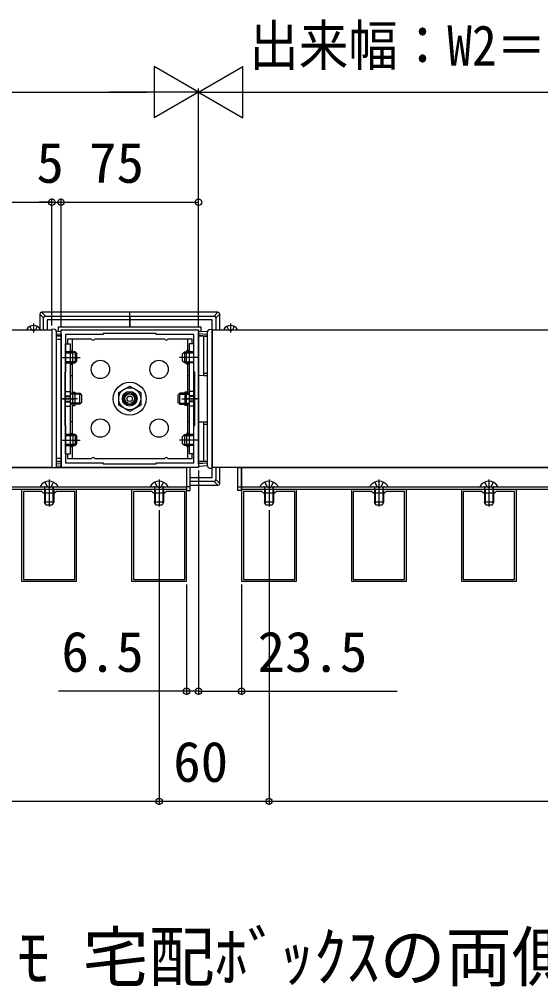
# Model space of a CAD drawing. Units: millimetres, scale not verified. Extents: x -875 to 875, y -1310 to 1300.
# Drawn here: x -531.6 to -389.3, y -498.8 to -235.1 of the extents above; entities that cross this region are included whole.
import ezdxf
from ezdxf.enums import TextEntityAlignment as Align

# ---------------------------------------------------------------- set-up
doc = ezdxf.new("R2010")
doc.units = ezdxf.units.MM
doc.header["$LTSCALE"] = 4
for name, color, linetype in [('0-1_USER1', 3, 'Continuous'), ('0-2_YKK_11', 7, 'Continuous'), ('0-3_YKK_12', 2, 'Continuous'), ('0-4_YKK_13', 4, 'Continuous'), ('0-5_YKK_D', 6, 'Continuous')]:
    doc.layers.add(name, color=color, linetype=linetype)
doc.styles.add('ＭＳ ゴシック', font='')
doc.styles.get('ＭＳ ゴシック').set_extended_font_data('MS Gothic')

msp = doc.modelspace()

# ---------------------------------------------------------------- linework, layer by layer
at = {"layer": '0-2_YKK_11'}
for points in [[(-520.18, -357.32), (-520.18, -319.82), (-482.68, -319.82), (-482.68, -357.32)], [(-508.68, -356.32), (-494.18, -356.32), (-494.18, -356.07), (-483.93, -356.07), (-483.93, -345.82), (-483.68, -345.82), (-483.68, -331.32), (-483.93, -331.32), (-483.93, -321.07), (-494.18, -321.07), (-494.18, -320.82), (-508.68, -320.82), (-508.68, -321.07), (-518.93, -321.07), (-518.93, -331.32), (-519.18, -331.32), (-519.18, -345.82), (-518.93, -345.82), (-518.93, -356.07), (-508.68, -356.07)], [(-515.93, -388.32), (-515.93, -363.32), (-530.93, -363.32), (-530.93, -388.32)], [(-516.43, -387.82), (-516.43, -363.82), (-521.43, -363.82), (-521.93, -364.32), (-524.93, -364.32), (-525.43, -363.82), (-530.43, -363.82), (-530.43, -387.82)], [(-485.93, -388.32), (-485.93, -363.32), (-500.93, -363.32), (-500.93, -388.32)], [(-486.43, -387.82), (-486.43, -363.82), (-491.43, -363.82), (-491.93, -364.32), (-494.93, -364.32), (-495.43, -363.82), (-500.43, -363.82), (-500.43, -387.82)], [(-455.93, -388.32), (-455.93, -363.32), (-470.93, -363.32), (-470.93, -388.32)], [(-456.43, -387.82), (-456.43, -363.82), (-461.43, -363.82), (-461.93, -364.32), (-464.93, -364.32), (-465.43, -363.82), (-470.43, -363.82), (-470.43, -387.82)], [(-425.93, -388.32), (-425.93, -363.32), (-440.93, -363.32), (-440.93, -388.32)], [(-426.43, -387.82), (-426.43, -363.82), (-431.43, -363.82), (-431.93, -364.32), (-434.93, -364.32), (-435.43, -363.82), (-440.43, -363.82), (-440.43, -387.82)], [(-395.93, -388.32), (-395.93, -363.32), (-410.93, -363.32), (-410.93, -388.32)], [(-396.43, -387.82), (-396.43, -363.82), (-401.43, -363.82), (-401.93, -364.32), (-404.93, -364.32), (-405.43, -363.82), (-410.43, -363.82), (-410.43, -387.82)]]:
    msp.add_lwpolyline(points, close=True, dxfattribs=at)
at = {"layer": '0-3_YKK_12'}
for p, q in [((-740.93, -362.57), (-485.93, -362.57)), ((-470.93, -362.57), (-245.93, -362.57))]:
    msp.add_line(p, q, dxfattribs=at)
for points in [[(-704.18, -319.82), (-522.68, -319.82), (-522.68, -357.32), (-704.18, -357.32)], [(-478.93, -319.82), (-287.18, -319.82), (-287.18, -357.32), (-478.93, -357.32)], [(-740.93, -357.32), (-485.93, -357.32), (-485.93, -363.32), (-740.93, -363.32)], [(-470.93, -357.32), (-245.93, -357.32), (-245.93, -363.32), (-470.93, -363.32)]]:
    msp.add_lwpolyline(points, close=True, dxfattribs=at)
at = {"layer": '0-4_YKK_13'}
for p, q in [((-524.958, -316.541), (-526, -315.499)), ((-526, -315.499), (-526, -319.41)), ((-525.501, -315), (-524.459, -316.042)), ((-501.43, -315), (-525.501, -315)), ((-501.43, -316.042), (-501.43, -315)), ((-501.43, -316.042), (-501.43, -315)), ((-477.358, -315), (-501.43, -315)), ((-501.43, -316.042), (-501.43, -315)), ((-501.43, -316.042), (-478.4, -316.042)), ((-501.43, -316.541), (-501.43, -316.042)), ((-478.4, -316.042), (-477.358, -315)), ((-476.859, -315.499), (-477.901, -316.541)), ((-476.859, -319.82), (-476.859, -315.499)), ((-528.705, -318.837), (-528.252, -319.745)), ((-527.68, -318.07), (-527.68, -320.549)), ((-526.655, -318.837), (-527.107, -319.745)), ((-524.958, -319.82), (-524.958, -316.541)), ((-501.43, -316.541), (-501.43, -317.07)), ((-501.43, -319.07), (-501.43, -317.07)), ((-501.43, -319.07), (-501.43, -317.07)), ((-501.43, -317.07), (-501.43, -319.07)), ((-478.93, -319.645), (-478.93, -317.07)), ((-477.901, -316.541), (-477.901, -319.82)), ((-474.955, -318.837), (-474.502, -319.745)), ((-473.93, -318.07), (-473.93, -320.549)), ((-472.905, -318.837), (-473.357, -319.745)), ((-529.477, -319.82), (-525.882, -319.82)), ((-527.68, -320.049), (-528.252, -319.745)), ((-527.68, -320.049), (-527.107, -319.745)), ((-521.43, -320.192), (-520.18, -320.115)), ((-521.43, -356.955), (-521.43, -320.185)), ((-521.43, -320.942), (-520.18, -320.865)), ((-520.18, -321.365), (-521.43, -321.442)), ((-520.18, -321.515), (-521.43, -321.592)), ((-520.18, -320.865), (-520.18, -320.115)), ((-520.18, -321.515), (-520.18, -332.266)), ((-482.68, -321.515), (-482.68, -321.365)), ((-481.18, -321.607), (-482.68, -321.515)), ((-481.18, -321.599), (-481.18, -321.457)), ((-480.18, -321.66), (-481.18, -321.599)), ((-481.18, -331.568), (-481.18, -321.599)), ((-480.18, -356.955), (-480.18, -320.185)), ((-475.727, -319.82), (-472.132, -319.82)), ((-473.93, -320.049), (-474.502, -319.745)), ((-473.93, -320.049), (-473.357, -319.745)), ((-518.93, -353.57), (-518.93, -323.57)), ((-518.93, -323.57), (-517.68, -323.57)), ((-517.68, -323.57), (-517.68, -353.57)), ((-517.18, -322.32), (-517.18, -325.52)), ((-491.863, -322.32), (-510.997, -322.32)), ((-485.68, -322.32), (-485.68, -325.52)), ((-485.18, -323.57), (-485.18, -353.57)), ((-483.93, -323.57), (-485.18, -323.57)), ((-483.93, -353.57), (-483.93, -323.57)), ((-518.93, -325.82), (-516.93, -325.82)), ((-518.93, -326.07), (-516.93, -326.07)), ((-517.68, -325.52), (-516.93, -325.52)), ((-516.93, -329.12), (-516.93, -325.52)), ((-516.33, -325.82), (-516.33, -328.82)), ((-516.33, -325.82), (-515.83, -326.32)), ((-515.83, -328.32), (-515.83, -326.32)), ((-486.53, -325.82), (-487.03, -326.32)), ((-487.03, -328.32), (-487.03, -326.32)), ((-486.53, -325.82), (-486.53, -328.82)), ((-485.93, -329.12), (-485.93, -325.52)), ((-485.18, -325.52), (-485.93, -325.52)), ((-483.93, -325.82), (-485.93, -325.82)), ((-483.93, -326.07), (-485.93, -326.07)), ((-519.93, -327.32), (-516.28, -327.32)), ((-518.93, -327.32), (-514.974, -327.32)), ((-518.93, -328.57), (-516.93, -328.57)), ((-518.93, -328.82), (-516.93, -328.82)), ((-517.68, -329.12), (-516.93, -329.12)), ((-517.18, -329.12), (-517.18, -337.331)), ((-516.33, -328.82), (-515.83, -328.32)), ((-483.93, -327.32), (-487.885, -327.32)), ((-486.53, -328.82), (-487.03, -328.32)), ((-482.93, -327.32), (-486.58, -327.32)), ((-483.93, -328.57), (-485.93, -328.57)), ((-483.93, -328.82), (-485.93, -328.82)), ((-485.18, -329.12), (-485.93, -329.12)), ((-485.68, -329.12), (-485.68, -337.331)), ((-520.18, -332.266), (-520.18, -344.875)), ((-482.68, -344.875), (-482.68, -332.266)), ((-481.18, -331.568), (-480.18, -331.577)), ((-517.18, -332.32), (-517.68, -332.32)), ((-485.18, -332.32), (-485.68, -332.32)), ((-518.93, -336.57), (-517.68, -336.57)), ((-517.68, -337.421), (-517.68, -339.72)), ((-517.18, -336.77), (-516.43, -336.77)), ((-516.93, -339.701), (-516.93, -337.421)), ((-516.43, -336.77), (-516.43, -340.37)), ((-515.08, -340.07), (-515.08, -337.07)), ((-515.08, -337.07), (-514.58, -337.57)), ((-487.78, -337.07), (-488.28, -337.57)), ((-487.78, -340.07), (-487.78, -337.07)), ((-486.43, -336.77), (-486.43, -340.37)), ((-485.68, -336.77), (-486.43, -336.77)), ((-485.93, -339.701), (-485.93, -337.421)), ((-483.93, -336.57), (-485.18, -336.57)), ((-485.18, -337.421), (-485.18, -339.72)), ((-519.93, -338.57), (-516.28, -338.57)), ((-515.64, -338.57), (-519.68, -338.57)), ((-519.18, -337.945), (-517.68, -337.945)), ((-519.18, -339.195), (-517.68, -339.195)), ((-518.93, -337.745), (-517.68, -337.745)), ((-518.93, -339.395), (-517.68, -339.395)), ((-517.18, -339.81), (-517.18, -348.02)), ((-515.08, -340.07), (-514.58, -339.57)), ((-514.58, -337.57), (-514.58, -339.57)), ((-488.28, -337.57), (-488.28, -339.57)), ((-487.78, -340.07), (-488.28, -339.57)), ((-487.22, -338.57), (-483.18, -338.57)), ((-482.93, -338.57), (-486.33, -338.57)), ((-485.68, -339.81), (-485.68, -348.02)), ((-483.93, -337.745), (-485.18, -337.745)), ((-483.68, -337.945), (-485.18, -337.945)), ((-483.68, -339.195), (-485.18, -339.195)), ((-483.93, -339.395), (-485.18, -339.395)), ((-518.93, -340.57), (-517.68, -340.57)), ((-517.18, -340.37), (-516.43, -340.37)), ((-485.68, -340.37), (-486.43, -340.37)), ((-483.93, -340.57), (-485.18, -340.57)), ((-520.18, -344.875), (-520.18, -355.625)), ((-517.18, -344.82), (-517.68, -344.82)), ((-485.18, -344.82), (-485.68, -344.82)), ((-482.68, -344.875), (-481.18, -344.862)), ((-482.68, -355.625), (-482.68, -344.875)), ((-481.18, -344.862), (-480.18, -344.853)), ((-481.18, -345.573), (-481.18, -344.862)), ((-517.68, -348.02), (-516.93, -348.02)), ((-516.93, -348.02), (-516.93, -351.62)), ((-485.93, -348.02), (-485.93, -351.62)), ((-485.18, -348.02), (-485.93, -348.02)), ((-480.18, -345.564), (-481.18, -345.573)), ((-481.18, -355.542), (-481.18, -345.573)), ((-519.93, -349.82), (-516.28, -349.82)), ((-518.93, -348.32), (-516.93, -348.32)), ((-518.93, -348.57), (-516.93, -348.57)), ((-518.93, -349.82), (-514.974, -349.82)), ((-516.33, -348.32), (-516.33, -351.32)), ((-516.33, -348.32), (-515.83, -348.82)), ((-515.83, -350.82), (-515.83, -348.82)), ((-483.93, -349.82), (-487.885, -349.82)), ((-486.53, -348.32), (-487.03, -348.82)), ((-487.03, -350.82), (-487.03, -348.82)), ((-482.93, -349.82), (-486.58, -349.82)), ((-486.53, -348.32), (-486.53, -351.32)), ((-483.93, -348.32), (-485.93, -348.32)), ((-483.93, -348.57), (-485.93, -348.57)), ((-518.93, -351.07), (-516.93, -351.07)), ((-518.93, -351.32), (-516.93, -351.32)), ((-517.68, -351.62), (-516.93, -351.62)), ((-517.18, -351.62), (-517.18, -354.82)), ((-516.33, -351.32), (-515.83, -350.82)), ((-486.53, -351.32), (-487.03, -350.82)), ((-483.93, -351.07), (-485.93, -351.07)), ((-483.93, -351.32), (-485.93, -351.32)), ((-485.18, -351.62), (-485.93, -351.62)), ((-485.68, -351.62), (-485.68, -354.82)), ((-521.43, -355.549), (-520.18, -355.625)), ((-520.18, -355.625), (-520.18, -355.776)), ((-518.93, -353.57), (-517.68, -353.57)), ((-510.997, -354.82), (-491.863, -354.82)), ((-483.93, -353.57), (-485.18, -353.57)), ((-482.68, -355.625), (-481.18, -355.534)), ((-482.68, -355.776), (-480.18, -355.623)), ((-482.68, -355.776), (-482.68, -355.625)), ((-482.68, -356.276), (-482.68, -355.776)), ((-481.18, -355.542), (-480.18, -355.48)), ((-481.18, -355.684), (-481.18, -355.542)), ((-480.18, -356.123), (-482.68, -356.276)), ((-482.68, -356.276), (-482.68, -357.026)), ((-480.18, -356.873), (-482.68, -357.026)), ((-479.706, -357.455), (-478.93, -357.495)), ((-478.93, -357.246), (-478.93, -357.32)), ((-478.93, -360.07), (-478.93, -357.495)), ((-477.901, -357.32), (-477.901, -360.6)), ((-476.859, -361.642), (-476.859, -357.32)), ((-523.43, -360.57), (-523.43, -367.92)), ((-493.43, -360.57), (-493.43, -367.92)), ((-484.93, -360.07), (-478.93, -360.07)), ((-478.4, -361.099), (-484.93, -361.099)), ((-477.358, -362.141), (-478.4, -361.099)), ((-477.901, -360.6), (-476.859, -361.642)), ((-463.43, -360.57), (-463.43, -367.92)), ((-433.43, -360.57), (-433.43, -367.92)), ((-403.43, -360.57), (-403.43, -367.92)), ((-525.805, -362.271), (-525.805, -362.32)), ((-525.555, -362.57), (-521.305, -362.57)), ((-524.68, -363.27), (-524.572, -362.973)), ((-522.18, -363.27), (-524.68, -363.27)), ((-524.68, -363.27), (-524.68, -366.72)), ((-524.605, -361.314), (-524.002, -362.523)), ((-524.463, -363.27), (-524.56, -362.809)), ((-524.463, -363.27), (-524.463, -367.18)), ((-523.43, -362.827), (-524.002, -362.523)), ((-523.43, -362.827), (-522.857, -362.523)), ((-522.255, -361.314), (-522.857, -362.523)), ((-522.396, -363.27), (-522.299, -362.809)), ((-522.396, -363.27), (-522.396, -367.18)), ((-522.18, -363.27), (-522.288, -362.973)), ((-522.18, -363.27), (-522.18, -366.72)), ((-521.055, -362.271), (-521.055, -362.32)), ((-495.805, -362.271), (-495.805, -362.32)), ((-495.555, -362.57), (-491.305, -362.57)), ((-494.68, -363.27), (-494.572, -362.973)), ((-492.18, -363.27), (-494.68, -363.27)), ((-494.68, -363.27), (-494.68, -366.72)), ((-494.605, -361.314), (-494.002, -362.523)), ((-494.463, -363.27), (-494.56, -362.809)), ((-494.463, -363.27), (-494.463, -367.18)), ((-493.43, -362.827), (-494.002, -362.523)), ((-493.43, -362.827), (-492.857, -362.523)), ((-492.255, -361.314), (-492.857, -362.523)), ((-492.396, -363.27), (-492.299, -362.809)), ((-492.396, -363.27), (-492.396, -367.18)), ((-492.18, -363.27), (-492.288, -362.973)), ((-492.18, -363.27), (-492.18, -366.72)), ((-491.055, -362.271), (-491.055, -362.32)), ((-484.93, -362.57), (-485.93, -362.57)), ((-484.93, -362.141), (-477.358, -362.141)), ((-471.93, -362.57), (-470.93, -362.57)), ((-465.805, -362.271), (-465.805, -362.32)), ((-465.555, -362.57), (-461.305, -362.57)), ((-464.68, -363.27), (-464.572, -362.973)), ((-462.18, -363.27), (-464.68, -363.27)), ((-464.68, -363.27), (-464.68, -366.72)), ((-464.605, -361.314), (-464.002, -362.523)), ((-464.463, -363.27), (-464.56, -362.809)), ((-464.463, -363.27), (-464.463, -367.18)), ((-463.43, -362.827), (-464.002, -362.523)), ((-463.43, -362.827), (-462.857, -362.523)), ((-462.255, -361.314), (-462.857, -362.523)), ((-462.396, -363.27), (-462.299, -362.809)), ((-462.396, -363.27), (-462.396, -367.18)), ((-462.18, -363.27), (-462.288, -362.973)), ((-462.18, -363.27), (-462.18, -366.72)), ((-461.055, -362.271), (-461.055, -362.32)), ((-435.805, -362.271), (-435.805, -362.32)), ((-435.555, -362.57), (-431.305, -362.57)), ((-434.68, -363.27), (-434.572, -362.973)), ((-432.18, -363.27), (-434.68, -363.27)), ((-434.68, -363.27), (-434.68, -366.72)), ((-434.605, -361.314), (-434.002, -362.523)), ((-434.463, -363.27), (-434.56, -362.809)), ((-434.463, -363.27), (-434.463, -367.18)), ((-433.43, -362.827), (-434.002, -362.523)), ((-433.43, -362.827), (-432.857, -362.523)), ((-432.255, -361.314), (-432.857, -362.523)), ((-432.396, -363.27), (-432.299, -362.809)), ((-432.396, -363.27), (-432.396, -367.18)), ((-432.18, -363.27), (-432.288, -362.973)), ((-432.18, -363.27), (-432.18, -366.72)), ((-431.055, -362.271), (-431.055, -362.32)), ((-405.805, -362.271), (-405.805, -362.32)), ((-405.555, -362.57), (-401.305, -362.57)), ((-404.68, -363.27), (-404.572, -362.973)), ((-402.18, -363.27), (-404.68, -363.27)), ((-404.68, -363.27), (-404.68, -366.72)), ((-404.605, -361.314), (-404.002, -362.523)), ((-404.463, -363.27), (-404.56, -362.809)), ((-404.463, -363.27), (-404.463, -367.18)), ((-403.43, -362.827), (-404.002, -362.523)), ((-403.43, -362.827), (-402.857, -362.523)), ((-402.255, -361.314), (-402.857, -362.523)), ((-402.396, -363.27), (-402.299, -362.809)), ((-402.396, -363.27), (-402.396, -367.18)), ((-402.18, -363.27), (-402.288, -362.973)), ((-402.18, -363.27), (-402.18, -366.72)), ((-401.055, -362.271), (-401.055, -362.32)), ((-522.18, -366.72), (-524.68, -366.72)), ((-524.28, -367.57), (-524.68, -366.72)), ((-522.58, -367.57), (-524.28, -367.57)), ((-522.18, -366.72), (-522.58, -367.57)), ((-492.18, -366.72), (-494.68, -366.72)), ((-494.28, -367.57), (-494.68, -366.72)), ((-492.58, -367.57), (-494.28, -367.57)), ((-492.18, -366.72), (-492.58, -367.57)), ((-462.18, -366.72), (-464.68, -366.72)), ((-464.28, -367.57), (-464.68, -366.72)), ((-462.58, -367.57), (-464.28, -367.57)), ((-462.18, -366.72), (-462.58, -367.57)), ((-432.18, -366.72), (-434.68, -366.72)), ((-434.28, -367.57), (-434.68, -366.72)), ((-432.58, -367.57), (-434.28, -367.57)), ((-432.18, -366.72), (-432.58, -367.57)), ((-402.18, -366.72), (-404.68, -366.72)), ((-404.28, -367.57), (-404.68, -366.72)), ((-402.58, -367.57), (-404.28, -367.57)), ((-402.18, -366.72), (-402.58, -367.57))]:
    msp.add_line(p, q, dxfattribs=at)
for points in [[(-524.459, -316.042), (-501.43, -316.042), (-501.43, -316.541)], [(-501.43, -316.042), (-501.43, -316.541), (-501.43, -317.07)], [(-501.43, -317.07), (-523.93, -317.07), (-523.93, -319.82)], [(-501.43, -319.07), (-520.93, -319.07), (-520.93, -320.161)], [(-478.93, -317.07), (-501.43, -317.07), (-501.43, -316.541)], [(-481.93, -320.161), (-481.93, -319.07), (-501.43, -319.07)], [(-521.903, -319.686), (-522.68, -319.645), (-522.68, -319.895), (-522.68, -357.246), (-522.68, -357.32)], [(-520.18, -320.865), (-520.18, -321.365), (-520.18, -321.515)], [(-480.18, -321.018), (-482.68, -320.865), (-482.68, -320.115), (-480.18, -320.268)], [(-480.18, -321.518), (-482.68, -321.365), (-482.68, -320.865)], [(-481.18, -332.279), (-482.68, -332.266), (-482.68, -321.515)], [(-479.706, -319.686), (-478.93, -319.645), (-478.93, -319.895), (-478.93, -357.495)], [(-511.863, -322.32), (-518.43, -322.32), (-518.43, -323.57)], [(-484.43, -323.57), (-484.43, -322.32), (-490.997, -322.32)], [(-516.33, -325.82), (-516.73, -325.82), (-518.93, -325.82)], [(-516.06, -326.09), (-516.73, -326.09), (-518.93, -326.09)], [(-486.8, -326.09), (-486.13, -326.09), (-483.93, -326.09)], [(-486.53, -325.82), (-486.13, -325.82), (-483.93, -325.82)], [(-516.06, -328.55), (-516.73, -328.55), (-518.93, -328.55)], [(-518.93, -328.82), (-516.73, -328.82), (-516.33, -328.82)], [(-486.8, -328.55), (-486.13, -328.55), (-483.93, -328.55)], [(-483.93, -328.82), (-486.13, -328.82), (-486.53, -328.82)], [(-480.18, -332.288), (-481.18, -332.279), (-481.18, -331.568)], [(-517.68, -337.07), (-515.48, -337.07), (-515.08, -337.07)], [(-514.81, -337.34), (-515.48, -337.34), (-517.68, -337.34)], [(-488.05, -337.34), (-487.38, -337.34), (-485.18, -337.34)], [(-485.18, -337.07), (-487.38, -337.07), (-487.78, -337.07)], [(-514.81, -339.8), (-515.48, -339.8), (-517.68, -339.8)], [(-515.08, -340.07), (-515.48, -340.07), (-517.68, -340.07)], [(-488.05, -339.8), (-487.38, -339.8), (-485.18, -339.8)], [(-487.78, -340.07), (-487.38, -340.07), (-485.18, -340.07)], [(-516.33, -348.32), (-516.73, -348.32), (-518.93, -348.32)], [(-516.06, -348.59), (-516.73, -348.59), (-518.93, -348.59)], [(-486.8, -348.59), (-486.13, -348.59), (-483.93, -348.59)], [(-486.53, -348.32), (-486.13, -348.32), (-483.93, -348.32)], [(-516.06, -351.05), (-516.73, -351.05), (-518.93, -351.05)], [(-518.93, -351.32), (-516.73, -351.32), (-516.33, -351.32)], [(-486.8, -351.05), (-486.13, -351.05), (-483.93, -351.05)], [(-483.93, -351.32), (-486.13, -351.32), (-486.53, -351.32)], [(-521.43, -355.699), (-520.18, -355.776), (-520.18, -356.276)], [(-518.43, -353.57), (-518.43, -354.82), (-511.863, -354.82)], [(-490.997, -354.82), (-484.43, -354.82), (-484.43, -353.57)], [(-521.43, -356.199), (-520.18, -356.276), (-520.18, -357.026), (-521.43, -356.949)]]:
    msp.add_lwpolyline(points, dxfattribs=at)
for points in [[(-521.43, -322.32), (-520.18, -322.32), (-520.18, -354.82), (-521.43, -354.82)], [(-504.43, -336.838), (-501.43, -335.106), (-498.43, -336.838), (-498.43, -340.302), (-501.43, -342.034), (-504.43, -340.302)], [(-484.93, -357.32), (-485.93, -357.32), (-485.93, -363.57), (-484.93, -363.57)], [(-471.93, -357.32), (-470.93, -357.32), (-470.93, -363.57), (-471.93, -363.57)]]:
    msp.add_lwpolyline(points, close=True, dxfattribs=at)
for centre, radius in [((-509.43, -330.57), 2.5), ((-493.43, -330.57), 2.5), ((-501.43, -338.57), 4.5), ((-501.43, -338.57), 3), ((-501.43, -338.57), 2), ((-501.43, -338.57), 1.662), ((-501.43, -338.57), 1.325), ((-501.43, -338.57), 0.75), ((-509.43, -346.57), 2.5), ((-493.43, -346.57), 2.5)]:
    msp.add_circle(centre, radius, dxfattribs=at)
for centre, radius, start, end in [((-524.457, -316.543), 0.501, 90.24971, 179.75029), ((-478.402, -316.543), 0.501, 0.24971, 89.75029), ((-527.68, -320.67), 2.1, 27.28096, 152.71904), ((-473.93, -320.67), 2.1, 27.28096, 152.71904), ((-529.477, -319.743), 0.0772, 152.71904, 270), ((-525.882, -319.743), 0.0772, 270, 27.28096), ((-521.93, -320.185), 0.5, 0, 87), ((-479.68, -320.185), 0.5, 93, 180), ((-475.727, -319.743), 0.0772, 152.71904, 270), ((-472.132, -319.743), 0.0772, 270, 27.28096), ((-511.43, -322.07), 0.5, 210, 330), ((-491.43, -322.07), 0.5, 210, 330), ((-517.305, -338.07), 0.75, 60.00006, 119.99994), ((-485.555, -338.07), 0.75, 60.00006, 119.99994), ((-517.305, -339.07), 0.75, 240.00006, 299.99994), ((-485.555, -339.07), 0.75, 240.00006, 299.99994), ((-511.43, -355.07), 0.5, 30, 150), ((-491.43, -355.07), 0.5, 30, 150), ((-521.93, -356.955), 0.5, 313.11496, 0), ((-479.68, -356.955), 0.5, 180, 226.88504), ((-479.68, -356.955), 0.5, 180, 267), ((-523.43, -364.02), 2.95, 36.38156, 143.61844), ((-493.43, -364.02), 2.95, 36.38156, 143.61844), ((-478.402, -360.598), 0.501, 270.24971, 359.75029), ((-463.43, -364.02), 2.95, 36.38156, 143.61844), ((-433.43, -364.02), 2.95, 36.38156, 143.61844), ((-403.43, -364.02), 2.95, 36.38156, 143.61844), ((-525.555, -362.32), 0.25, 180, 270), ((-524.853, -362.87), 0.3, 340.03043, 90), ((-522.006, -362.87), 0.3, 90, 199.96957), ((-521.305, -362.32), 0.25, 270, 0), ((-495.555, -362.32), 0.25, 180, 270), ((-494.853, -362.87), 0.3, 340.03043, 90), ((-492.006, -362.87), 0.3, 90, 199.96957), ((-491.305, -362.32), 0.25, 270, 0), ((-465.555, -362.32), 0.25, 180, 270), ((-464.853, -362.87), 0.3, 340.03043, 90), ((-462.006, -362.87), 0.3, 90, 199.96957), ((-461.305, -362.32), 0.25, 270, 0), ((-435.555, -362.32), 0.25, 180, 270), ((-434.853, -362.87), 0.3, 340.03043, 90), ((-432.006, -362.87), 0.3, 90, 199.96957), ((-431.305, -362.32), 0.25, 270, 0), ((-405.555, -362.32), 0.25, 180, 270), ((-404.853, -362.87), 0.3, 340.03043, 90), ((-402.006, -362.87), 0.3, 90, 199.96957), ((-401.305, -362.32), 0.25, 270, 0)]:
    msp.add_arc(centre, radius, start, end, dxfattribs=at)
for centre, major_axis in [((-525.499, -315.501), (-0.355, 0.355)), ((-477.36, -315.501), (0.355, 0.355)), ((-477.36, -361.64), (0.355, -0.355))]:
    msp.add_ellipse(centre, major_axis=major_axis, ratio=0.99628, start_param=5.4996506, end_param=7.06672, dxfattribs=at)
at = {"layer": '0-5_YKK_D'}
for p, q in [((-482.68, -255), (-494.804, -248)), ((-494.804, -248), (-494.804, -262)), ((-482.68, -255), (-470.555, -248)), ((-470.555, -262), (-470.555, -248)), ((-730.18, -255), (-496.68, -255)), ((-482.68, -255), (-506.928, -255)), ((-482.68, -255), (-494.804, -262)), ((-482.68, -318.97), (-482.68, -254)), ((-482.68, -318.97), (-482.68, -254)), ((-482.68, -255), (-470.555, -262)), ((-482.68, -255), (-458.431, -255)), ((-468.68, -255), (-259.93, -255)), ((-522.68, -318.645), (-522.68, -284)), ((-522.68, -318.645), (-522.68, -284)), ((-520.18, -318.97), (-520.18, -284)), ((-520.18, -318.97), (-520.18, -284)), ((-482.68, -318.97), (-482.68, -284)), ((-704.18, -285), (-522.68, -285)), ((-522.68, -285), (-526.18, -285)), ((-522.68, -285), (-520.18, -285)), ((-520.18, -285), (-482.68, -285)), ((-520.18, -285), (-516.68, -285)), ((-482.68, -358.17), (-482.68, -419.32)), ((-482.68, -358.17), (-482.68, -419.32)), ((-493.43, -368.92), (-493.43, -449.32)), ((-463.43, -368.92), (-463.43, -449.32)), ((-463.43, -368.92), (-463.43, -449.32)), ((-485.93, -389.17), (-485.93, -419.32)), ((-470.93, -389.17), (-470.93, -419.32)), ((-493.43, -394.32), (-493.43, -449.32)), ((-485.93, -418.32), (-520.879, -418.32)), ((-482.68, -418.32), (-485.93, -418.32)), ((-482.68, -418.32), (-479.18, -418.32)), ((-733.43, -448.32), (-493.43, -448.32)), ((-493.43, -448.32), (-463.43, -448.32)), ((-463.43, -448.32), (-253.43, -448.32))]:
    msp.add_line(p, q, dxfattribs=at)
msp.add_lwpolyline([(-482.68, -418.32), (-470.93, -418.32), (-428.486, -418.32)], dxfattribs=at)
for centre in [(-522.68, -285), (-522.68, -285), (-520.18, -285), (-520.18, -285), (-482.68, -285), (-485.93, -418.32), (-482.68, -418.32), (-482.68, -418.32), (-470.93, -418.32), (-493.43, -448.32), (-493.43, -448.32), (-463.43, -448.32), (-463.43, -448.32)]:
    msp.add_circle(centre, 0.875, dxfattribs=at)

# ---------------------------------------------------------------- texts
at = {"layer": '0-1_USER1', "style": 'ＭＳ ゴシック'}
msp.add_text('・宅配ﾎﾞｯｸｽｽｸﾘｰﾝ ｽﾄﾗｲﾌﾟ格子 ﾎﾟｽﾃｨﾓ 宅配ﾎﾞｯｸｽの両側に延長の場合', height=13.2, dxfattribs=at).set_placement((-829.295, -501.273), align=Align.BOTTOM_LEFT)
at = {"layer": '0-5_YKK_D', "style": 'ＭＳ ゴシック', "width": 0.9}
msp.add_text('出来幅：W2＝60×N－6.5', height=11, dxfattribs=at).set_placement((-468.815, -251.04), align=Align.BOTTOM_LEFT)
at = {"layer": '0-5_YKK_D', "style": 'ＭＳ ゴシック'}
for s, p in [('5', (-526.884, -283)), ('75', (-512.509, -283)), ('6.5', (-520.072, -416.32)), ('23.5', (-466.538, -416.32)), ('60', (-489.552, -446.32))]:
    msp.add_text(s, height=11, dxfattribs=at).set_placement(p, align=Align.BOTTOM_LEFT)

doc.saveas('drawing.dxf')
